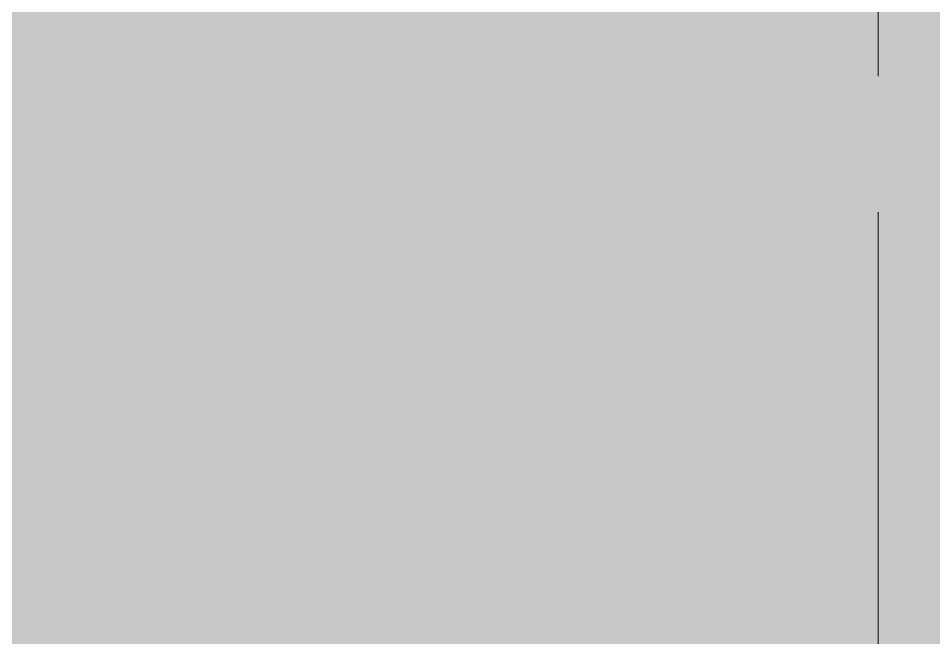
# Model space of a CAD drawing. Header units: metres. Extents: x -77 to -41.1, y -68 to -27.7.
# Drawn here: x -50.264 to -49.59, y -61.095 to -60.639 of the extents above; entities that cross this region are included whole.
import ezdxf

# ---------------------------------------------------------------- set-up
doc = ezdxf.new("R2010")
doc.units = ezdxf.units.M
doc.header["$MEASUREMENT"] = 0
doc.linetypes.add('Dot & Dashed', pattern=[0.6, 0.5, -0.05, 0, -0.05])
doc.layers.add('0_Caneta_No__99', color=7, linetype='Continuous', lineweight=20)
doc.layers.add('LAJES.EST_Caneta_No__18', color=7, linetype='Continuous', lineweight=0, true_color=0xdfdfdf)
pattern_1 = [(45, (0, 0.6), (-0.1909188, 0.1909188), [0, -0.18, 0, -0.27]), (110, (0.6, 0.6), (0.253717, 0.09234544), [0, -0.132, 0, -0.228])]

msp = doc.modelspace()

# ---------------------------------------------------------------- hatches: boundary and pattern name
at = {"layer": 'LAJES.EST_Caneta_No__18', "linetype": 'Continuous', "lineweight": 0, "true_color": 0xdfdfdf}
h = msp.add_hatch(dxfattribs=at)
h.set_pattern_fill('Piso_Externo__0003', color=254, style=0, pattern_type=2)
h.set_pattern_definition(pattern_1)
h.paths.add_polyline_path([(-76.51398, -65.10157), (-73.81398, -65.10157, -0.414214), (-75.81398, -67.10157), (-66.81403, -67.10157, -0.414214), (-68.81403, -65.10157), (-68.81403, -62.30096), (-68.81403, -45.40018, -0.414214), (-66.51403, -43.10018), (-65.91401, -43.10018), (-65.91401, -42.30018), (-66.51403, -42.30018), (-66.51403, -38.20408), (-65.11401, -38.20408), (-65.11401, -36.70375), (-66.51403, -36.70375), (-66.51403, -32.59969), (-65.11401, -32.59969), (-56.71403, -32.59969), (-53.81403, -32.59969), (-44.01403, -32.59969), (-44.01403, -42.30018), (-53.81403, -42.30018), (-53.81403, -47.10018), (-44.01403, -47.10018), (-44.01403, -50.85157), (-45.6136, -50.85157), (-45.6136, -52.35057), (-44.01403, -52.35057), (-44.01403, -60.30057), (-48.91633, -60.30057), (-48.91633, -61.10057), (-44.36091, -61.10057), (-44.36091, -67.10157), (-44.01403, -67.10157), (-41.51403, -67.10157), (-41.51403, -28.10157), (-41.71403, -28.10157), (-41.71403, -60.30057), (-43.014, -60.30057), (-43.014, -30.00157), (-66.51403, -30.00157), (-66.51403, -28.10157), (-76.51398, -28.10157)])
h.paths.add_polyline_path([(-73.81398, -45.10157), (-76.31398, -45.10157), (-76.31398, -43.08918), (-75.79838, -43.09079, -0.414214), (-73.81393, -45.08759)], flags=0)
h.paths.add_polyline_path([(-73.81398, -45.58461, -0.009328), (-73.81398, -45.66043)], flags=0)
h.paths.add_polyline_path([(-52.81403, -46.30018), (-52.81403, -43.10018), (-44.01403, -43.10018), (-44.01403, -46.30018)], flags=0)
h.paths.add_polyline_path([(-67.71403, -34.09997), (-76.31398, -34.09997), (-76.31398, -32.59969), (-67.71403, -32.59969)], flags=0)
h = msp.add_hatch(dxfattribs=at)
h.set_pattern_fill('Piso_Externo__0003', color=254, style=0, pattern_type=2)
h.set_pattern_definition(pattern_1)
h.paths.add_polyline_path([(-66.51403, -46.30018), (-67.31403, -46.30018), (-67.31403, -61.10057), (-56.51403, -61.10057), (-56.51403, -67.10157), (-54.116, -67.10157), (-54.116, -62.3006), (-51.83284, -62.3006), (-51.83284, -67.10157), (-48.91633, -67.10157), (-48.91633, -65.80057), (-48.91633, -60.30057), (-56.51403, -60.30057), (-66.51403, -60.30057), (-66.51403, -47.10018), (-65.11401, -47.10018), (-65.11401, -46.30018), (-65.11401, -42.30018), (-65.91401, -42.30018), (-65.91401, -43.10018), (-65.91401, -46.30018)])

# ---------------------------------------------------------------- linework, layer by layer
at = {"layer": '0_Caneta_No__99', "color": 7, "linetype": 'Dot & Dashed', "lineweight": 20}
msp.add_line((-49.63114, -27.98146), (-49.63114, -67.65655), dxfattribs=at)

doc.saveas('drawing.dxf')
